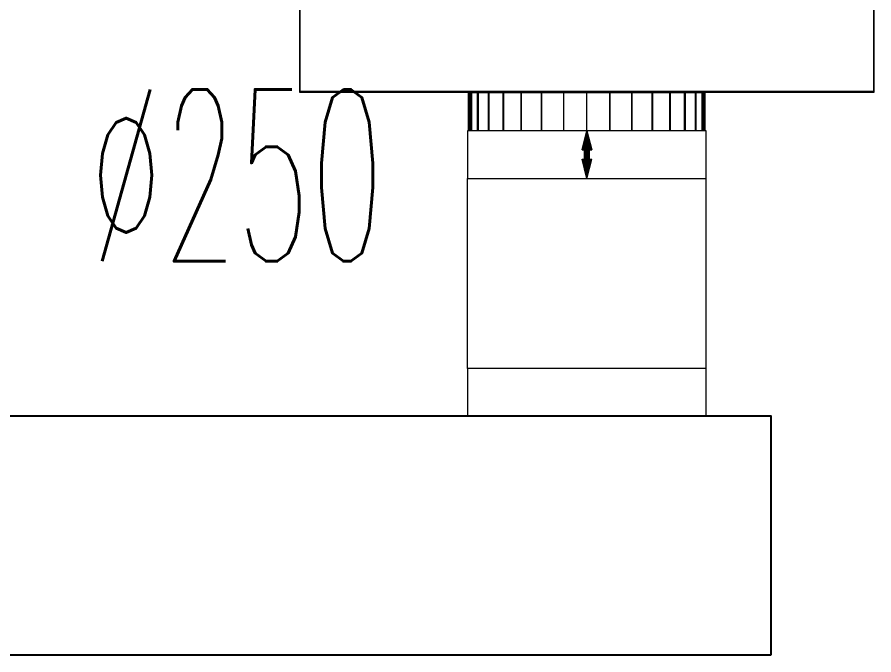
# Model space of a CAD drawing. Header units: inches. Extents: x -172 to 5713, y -54 to 3470.
# Drawn here: x 5563 to 5652.7, y 149.8 to 216.6 of the extents above; entities that cross this region are included whole.
import ezdxf
from ezdxf.enums import TextEntityAlignment as Align

# ---------------------------------------------------------------- set-up
doc = ezdxf.new("R2010")
doc.units = ezdxf.units.IN
doc.header["$MEASUREMENT"] = 0
for name, color, linetype, lineweight in [('MTY-EMIS-KANALI', 150, 'Continuous', 0), ('MTY-UFLEME-KANALI-Flex', 21, 'ZIGZAG', 0), ('VDI3805_Objects', 7, 'Continuous', 0)]:
    doc.layers.add(name, color=color, linetype=linetype, lineweight=lineweight)
doc.layers.add('MTY-UFLEME-KANALI', color=20, linetype='Continuous')
doc.styles.add('CAP', font='simplxtw.shx', dxfattribs={"width": 0.65})
doc.linetypes.add('ZIGZAG', pattern='A,0.0001,-0.2,[131,ltypeshp.shx,S=0.2,R=0,X=-0.2,Y=0],-0.4,[131,ltypeshp.shx,S=0.2,R=180.00002,X=0.2,Y=0],-0.2', length=0.8001)

# ---------------------------------------------------------------- blocks, each defined once
blk = doc.blocks.new('70205_970_03')
at = {"layer": 'VDI3805_Objects', "color": 253}
for p, q in [((-0.3005, -0.3005), (-0.3005, 0.3005)), ((0.3005, 0.3005), (-0.3005, 0.3005)), ((-0.2995, -0.2995), (-0.2995, 0.2995)), ((-0.2995, 0.2995), (0.2995, 0.2995)), ((0.2995, 0.2995), (0.2995, -0.2995)), ((0.3005, -0.3005), (0.3005, 0.3005)), ((0.3005, 0.3005), (0.31561, 0.3005)), ((0.4355, 0.3005), (0.3005, 0.3005)), ((0.31561, -0.3005), (0.31561, 0.3005)), ((0.31561, 0.3005), (0.4355, 0.3005)), ((0.4345, -0.3005), (0.4345, 0.3005)), ((0.4345, 0.3005), (0.4355, 0.3005)), ((0.4355, -0.3005), (0.4355, 0.3005)), ((0.4355, -0.3005), (0.4355, 0.3005)), ((-0.269, 0.295), (-0.295, 0.295)), ((-0.295, 0.295), (-0.295, 0.265)), ((-0.295, 0.295), (-0.265, 0.295)), ((-0.269, 0.295), (-0.269, 0.265)), ((-0.265, 0.295), (-0.265, 0.265)), ((0.265, 0.265), (0.265, 0.295)), ((0.265, 0.295), (0.295, 0.295)), ((0.295, 0.295), (0.269, 0.295)), ((0.269, 0.265), (0.269, 0.295)), ((0.295, 0.265), (0.295, 0.295)), ((-0.285, 0.28), (-0.2849, 0.28097)), ((-0.2849, 0.27903), (-0.285, 0.28)), ((-0.2849, 0.28097), (-0.28462, 0.28191)), ((-0.28462, 0.27809), (-0.2849, 0.27903)), ((-0.28462, 0.28191), (-0.28416, 0.28278)), ((-0.28416, 0.28278), (-0.28354, 0.28354)), ((-0.28354, 0.28354), (-0.28278, 0.28416)), ((-0.28278, 0.28416), (-0.28191, 0.28462)), ((-0.28191, 0.28462), (-0.28097, 0.2849)), ((-0.28097, 0.2849), (-0.28, 0.285)), ((-0.28, 0.285), (-0.27903, 0.2849)), ((-0.27903, 0.2849), (-0.27809, 0.28462)), ((-0.27809, 0.28462), (-0.27722, 0.28416)), ((-0.27722, 0.28416), (-0.27646, 0.28354)), ((-0.27646, 0.28354), (-0.27584, 0.28278)), ((-0.27584, 0.28278), (-0.27538, 0.28191)), ((-0.27538, 0.28191), (-0.2751, 0.28097)), ((-0.2751, 0.27903), (-0.27538, 0.27809)), ((-0.2751, 0.28097), (-0.275, 0.28)), ((-0.275, 0.28), (-0.2751, 0.27903)), ((0.275, 0.28), (0.2751, 0.28097)), ((0.2751, 0.27903), (0.275, 0.28)), ((0.2751, 0.28097), (0.27538, 0.28191)), ((0.27538, 0.27809), (0.2751, 0.27903)), ((0.27538, 0.28191), (0.27584, 0.28278)), ((0.27584, 0.28278), (0.27646, 0.28354)), ((0.27646, 0.28354), (0.27722, 0.28416)), ((0.27722, 0.28416), (0.27809, 0.28462)), ((0.27809, 0.28462), (0.27903, 0.2849)), ((0.27903, 0.2849), (0.28, 0.285)), ((0.28, 0.285), (0.28097, 0.2849)), ((0.28097, 0.2849), (0.28191, 0.28462)), ((0.28191, 0.28462), (0.28278, 0.28416)), ((0.28278, 0.28416), (0.28354, 0.28354)), ((0.28354, 0.28354), (0.28416, 0.28278)), ((0.28416, 0.28278), (0.28462, 0.28191)), ((0.28462, 0.28191), (0.2849, 0.28097)), ((0.2849, 0.27903), (0.28462, 0.27809)), ((0.2849, 0.28097), (0.285, 0.28)), ((0.285, 0.28), (0.2849, 0.27903)), ((-0.28416, 0.27722), (-0.28462, 0.27809)), ((-0.28354, 0.27646), (-0.28416, 0.27722)), ((-0.28278, 0.27584), (-0.28354, 0.27646)), ((-0.28191, 0.27538), (-0.28278, 0.27584)), ((-0.28097, 0.2751), (-0.28191, 0.27538)), ((-0.28, 0.275), (-0.28097, 0.2751)), ((-0.27903, 0.2751), (-0.28, 0.275)), ((-0.27809, 0.27538), (-0.27903, 0.2751)), ((-0.27722, 0.27584), (-0.27809, 0.27538)), ((-0.27646, 0.27646), (-0.27722, 0.27584)), ((-0.27584, 0.27722), (-0.27646, 0.27646)), ((-0.27538, 0.27809), (-0.27584, 0.27722)), ((0.27584, 0.27722), (0.27538, 0.27809)), ((0.27646, 0.27646), (0.27584, 0.27722)), ((0.27722, 0.27584), (0.27646, 0.27646)), ((0.27809, 0.27538), (0.27722, 0.27584)), ((0.27903, 0.2751), (0.27809, 0.27538)), ((0.28, 0.275), (0.27903, 0.2751)), ((0.28097, 0.2751), (0.28, 0.275)), ((0.28191, 0.27538), (0.28097, 0.2751)), ((0.28278, 0.27584), (0.28191, 0.27538)), ((0.28354, 0.27646), (0.28278, 0.27584)), ((0.28416, 0.27722), (0.28354, 0.27646)), ((0.28462, 0.27809), (0.28416, 0.27722)), ((-0.295, 0.265), (-0.269, 0.265)), ((-0.265, 0.265), (-0.295, 0.265)), ((0.295, 0.265), (0.265, 0.265)), ((0.269, 0.265), (0.295, 0.265)), ((0.4355, 0.12162), (0.4355, 0.124)), ((0.4755, 0.124), (0.4355, 0.124)), ((0.4755, 0.123), (0.4355, 0.123)), ((0.4355, 0.123), (0.4355, 0.12064)), ((0.4355, 0.11456), (0.4355, 0.12162)), ((0.4755, 0.12162), (0.4355, 0.12162)), ((0.4755, 0.12064), (0.4355, 0.12064)), ((0.4355, 0.12064), (0.4355, 0.11364)), ((0.4755, 0.12162), (0.4755, 0.124)), ((0.4755, 0.12064), (0.4755, 0.123)), ((0.4755, 0.11456), (0.4755, 0.12162)), ((0.4755, 0.11364), (0.4755, 0.12064)), ((0.4355, 0.1031), (0.4355, 0.11456)), ((0.4755, 0.11456), (0.4355, 0.11456)), ((0.4755, 0.11364), (0.4355, 0.11364)), ((0.4355, 0.11364), (0.4355, 0.10227)), ((0.4755, 0.1031), (0.4755, 0.11456)), ((0.4755, 0.10227), (0.4755, 0.11364)), ((0.4355, 0.08768), (0.4355, 0.1031)), ((0.4755, 0.1031), (0.4355, 0.1031)), ((0.4755, 0.10227), (0.4355, 0.10227)), ((0.4355, 0.10227), (0.4355, 0.08697)), ((0.4755, 0.08768), (0.4755, 0.1031)), ((0.4755, 0.08697), (0.4755, 0.10227)), ((0.4355, 0.06889), (0.4355, 0.08768)), ((0.4755, 0.08768), (0.4355, 0.08768)), ((0.4755, 0.08697), (0.4355, 0.08697)), ((0.4355, 0.08697), (0.4355, 0.06834)), ((0.4755, 0.06889), (0.4755, 0.08768)), ((0.4755, 0.06834), (0.4755, 0.08697)), ((0.4355, 0.04745), (0.4355, 0.06889)), ((0.4755, 0.06889), (0.4355, 0.06889)), ((0.4755, 0.06834), (0.4355, 0.06834)), ((0.4355, 0.06834), (0.4355, 0.04707)), ((0.4755, 0.04745), (0.4755, 0.06889)), ((0.4755, 0.04707), (0.4755, 0.06834)), ((0.4355, 0.02419), (0.4355, 0.04745)), ((0.4755, 0.04745), (0.4355, 0.04745)), ((0.4755, 0.04707), (0.4355, 0.04707)), ((0.4355, 0.04707), (0.4355, 0.024)), ((0.4755, 0.02419), (0.4755, 0.04745)), ((0.4755, 0.024), (0.4755, 0.04707)), ((0.4355, 0), (0.4355, 0.02419)), ((0.4755, 0.02419), (0.4355, 0.02419)), ((0.4755, 0.024), (0.4355, 0.024)), ((0.4355, 0.024), (0.4355, 0)), ((0.4755, 0), (0.4755, 0.02419)), ((0.4755, 0), (0.4755, 0.024)), ((0.4355, -0.02419), (0.4355, 0)), ((0.4755, 0), (0.4355, 0)), ((0.4355, 0), (0.4355, -0.024)), ((0.4755, -0.02419), (0.4755, 0)), ((0.4755, -0.024), (0.4755, 0)), ((0.4755, -0.024), (0.4355, -0.024)), ((0.4355, -0.024), (0.4355, -0.04707)), ((0.4355, -0.04745), (0.4355, -0.02419)), ((0.4755, -0.02419), (0.4355, -0.02419)), ((0.4755, -0.04707), (0.4755, -0.024)), ((0.4755, -0.04745), (0.4755, -0.02419)), ((0.4755, -0.04707), (0.4355, -0.04707)), ((0.4355, -0.04707), (0.4355, -0.06834)), ((0.4355, -0.06889), (0.4355, -0.04745)), ((0.4755, -0.04745), (0.4355, -0.04745)), ((0.4755, -0.06834), (0.4755, -0.04707)), ((0.4755, -0.06889), (0.4755, -0.04745)), ((0.4755, -0.06834), (0.4355, -0.06834)), ((0.4355, -0.06834), (0.4355, -0.08697)), ((0.4355, -0.08768), (0.4355, -0.06889)), ((0.4755, -0.06889), (0.4355, -0.06889)), ((0.4755, -0.08697), (0.4755, -0.06834)), ((0.4755, -0.08768), (0.4755, -0.06889)), ((0.4755, -0.08697), (0.4355, -0.08697)), ((0.4355, -0.08697), (0.4355, -0.10227)), ((0.4355, -0.1031), (0.4355, -0.08768)), ((0.4755, -0.08768), (0.4355, -0.08768)), ((0.4755, -0.10227), (0.4755, -0.08697)), ((0.4755, -0.1031), (0.4755, -0.08768)), ((0.4755, -0.10227), (0.4355, -0.10227)), ((0.4355, -0.10227), (0.4355, -0.11364)), ((0.4355, -0.11456), (0.4355, -0.1031)), ((0.4755, -0.1031), (0.4355, -0.1031)), ((0.4755, -0.11364), (0.4755, -0.10227)), ((0.4755, -0.11456), (0.4755, -0.1031)), ((0.4755, -0.11364), (0.4355, -0.11364)), ((0.4355, -0.11364), (0.4355, -0.12064)), ((0.4355, -0.12162), (0.4355, -0.11456)), ((0.4755, -0.11456), (0.4355, -0.11456)), ((0.4755, -0.12064), (0.4755, -0.11364)), ((0.4755, -0.12162), (0.4755, -0.11456)), ((0.4755, -0.12064), (0.4355, -0.12064)), ((0.4355, -0.12064), (0.4355, -0.123)), ((0.4355, -0.12162), (0.4355, -0.124)), ((0.4755, -0.12162), (0.4355, -0.12162)), ((0.4755, -0.123), (0.4355, -0.123)), ((0.4755, -0.124), (0.4355, -0.124)), ((0.4755, -0.123), (0.4755, -0.12064)), ((0.4755, -0.124), (0.4755, -0.12162)), ((-0.269, -0.265), (-0.295, -0.265)), ((-0.295, -0.265), (-0.295, -0.295)), ((-0.295, -0.265), (-0.265, -0.265)), ((-0.269, -0.265), (-0.269, -0.295)), ((-0.265, -0.265), (-0.265, -0.295)), ((0.265, -0.295), (0.265, -0.265)), ((0.265, -0.265), (0.295, -0.265)), ((0.295, -0.265), (0.269, -0.265)), ((0.269, -0.295), (0.269, -0.265)), ((0.295, -0.295), (0.295, -0.265)), ((-0.2849, -0.27903), (-0.28462, -0.27809)), ((-0.28462, -0.27809), (-0.28416, -0.27722)), ((-0.28416, -0.27722), (-0.28354, -0.27646)), ((-0.28354, -0.27646), (-0.28278, -0.27584)), ((-0.28278, -0.27584), (-0.28191, -0.27538)), ((-0.28191, -0.27538), (-0.28097, -0.2751)), ((-0.28097, -0.2751), (-0.28, -0.275)), ((-0.28, -0.275), (-0.27903, -0.2751)), ((-0.27903, -0.2751), (-0.27809, -0.27538)), ((-0.27809, -0.27538), (-0.27722, -0.27584)), ((-0.27722, -0.27584), (-0.27646, -0.27646)), ((-0.27646, -0.27646), (-0.27584, -0.27722)), ((-0.27584, -0.27722), (-0.27538, -0.27809)), ((-0.27538, -0.27809), (-0.2751, -0.27903)), ((0.2751, -0.27903), (0.27538, -0.27809)), ((0.27538, -0.27809), (0.27584, -0.27722)), ((0.27584, -0.27722), (0.27646, -0.27646)), ((0.27646, -0.27646), (0.27722, -0.27584)), ((0.27722, -0.27584), (0.27809, -0.27538)), ((0.27809, -0.27538), (0.27903, -0.2751)), ((0.27903, -0.2751), (0.28, -0.275)), ((0.28, -0.275), (0.28097, -0.2751)), ((0.28097, -0.2751), (0.28191, -0.27538)), ((0.28191, -0.27538), (0.28278, -0.27584)), ((0.28278, -0.27584), (0.28354, -0.27646)), ((0.28354, -0.27646), (0.28416, -0.27722)), ((0.28416, -0.27722), (0.28462, -0.27809)), ((0.28462, -0.27809), (0.2849, -0.27903)), ((-0.285, -0.28), (-0.2849, -0.27903)), ((-0.2849, -0.28097), (-0.285, -0.28)), ((-0.28462, -0.28191), (-0.2849, -0.28097)), ((-0.28416, -0.28278), (-0.28462, -0.28191)), ((-0.28354, -0.28354), (-0.28416, -0.28278)), ((-0.28278, -0.28416), (-0.28354, -0.28354)), ((-0.28191, -0.28462), (-0.28278, -0.28416)), ((-0.28097, -0.2849), (-0.28191, -0.28462)), ((-0.28, -0.285), (-0.28097, -0.2849)), ((-0.27903, -0.2849), (-0.28, -0.285)), ((-0.27809, -0.28462), (-0.27903, -0.2849)), ((-0.27722, -0.28416), (-0.27809, -0.28462)), ((-0.27646, -0.28354), (-0.27722, -0.28416)), ((-0.27584, -0.28278), (-0.27646, -0.28354)), ((-0.27538, -0.28191), (-0.27584, -0.28278)), ((-0.2751, -0.28097), (-0.27538, -0.28191)), ((-0.2751, -0.27903), (-0.275, -0.28)), ((-0.275, -0.28), (-0.2751, -0.28097)), ((0.275, -0.28), (0.2751, -0.27903)), ((0.2751, -0.28097), (0.275, -0.28)), ((0.27538, -0.28191), (0.2751, -0.28097)), ((0.27584, -0.28278), (0.27538, -0.28191)), ((0.27646, -0.28354), (0.27584, -0.28278)), ((0.27722, -0.28416), (0.27646, -0.28354)), ((0.27809, -0.28462), (0.27722, -0.28416)), ((0.27903, -0.2849), (0.27809, -0.28462)), ((0.28, -0.285), (0.27903, -0.2849)), ((0.28097, -0.2849), (0.28, -0.285)), ((0.28191, -0.28462), (0.28097, -0.2849)), ((0.28278, -0.28416), (0.28191, -0.28462)), ((0.28354, -0.28354), (0.28278, -0.28416)), ((0.28416, -0.28278), (0.28354, -0.28354)), ((0.28462, -0.28191), (0.28416, -0.28278)), ((0.2849, -0.28097), (0.28462, -0.28191)), ((0.2849, -0.27903), (0.285, -0.28)), ((0.285, -0.28), (0.2849, -0.28097)), ((-0.295, -0.295), (-0.269, -0.295)), ((-0.265, -0.295), (-0.295, -0.295)), ((0.295, -0.295), (0.265, -0.295)), ((0.269, -0.295), (0.295, -0.295)), ((-0.3005, -0.3005), (0.3005, -0.3005)), ((0.2995, -0.2995), (-0.2995, -0.2995)), ((0.3005, -0.3005), (0.31561, -0.3005)), ((0.4355, -0.3005), (0.3005, -0.3005)), ((0.31561, -0.3005), (0.4355, -0.3005)), ((0.4355, -0.3005), (0.4345, -0.3005))]:
    blk.add_line(p, q, dxfattribs=at)
blk = doc.blocks.new('70205_970_01')
at = {"layer": 'VDI3805_Objects', "color": 3}
for p, q in [((0.4955, 0.005), (0.4755, 0)), ((0.4755, 0), (0.4955, 0.0049)), ((0.4755, 0), (0.4955, 0.00462)), ((0.4755, 0), (0.4955, 0.00416)), ((0.4755, 0), (0.4955, 0.00354)), ((0.4755, 0), (0.4955, 0.00278)), ((0.4755, 0), (0.4955, 0.00191)), ((0.4755, 0), (0.4955, 0.00098)), ((0.4755, 0), (0.4955, 0)), ((0.4755, 0), (0.4955, -0.00098)), ((0.4755, 0), (0.4955, -0.00191)), ((0.4755, 0), (0.4955, -0.00278)), ((0.4755, 0), (0.4955, -0.00354)), ((0.4755, 0), (0.4955, -0.00416)), ((0.4755, 0), (0.4955, -0.00462)), ((0.4755, 0), (0.4955, -0.0049)), ((0.4755, 0), (0.4955, -0.005)), ((0.4955, 0.005), (0.4955, 0.0049)), ((0.4955, 0.0049), (0.4955, 0.00462)), ((0.4955, 0.00462), (0.4955, 0.00416)), ((0.4955, 0.00416), (0.4955, 0.00354)), ((0.4955, 0.00354), (0.4955, 0.00278)), ((0.4955, 0.00278), (0.4955, 0.00191)), ((0.4955, 0.00245), (0.4955, 0.0025)), ((0.5055, 0.0025), (0.4955, 0.0025)), ((0.4955, 0.00245), (0.4955, 0.00231)), ((0.4955, 0.00245), (0.5055, 0.00245)), ((0.4955, 0.00231), (0.4955, 0.00208)), ((0.4955, 0.00231), (0.5055, 0.00231)), ((0.4955, 0.00208), (0.4955, 0.00177)), ((0.4955, 0.00208), (0.5055, 0.00208)), ((0.4955, 0.00191), (0.4955, 0.00098)), ((0.4955, 0.00177), (0.4955, 0.00139)), ((0.4955, 0.00177), (0.5055, 0.00177)), ((0.4955, 0.00139), (0.4955, 0.00096)), ((0.4955, 0.00139), (0.5055, 0.00139)), ((0.4955, 0.00098), (0.4955, 0)), ((0.4955, 0.00096), (0.4955, 0.00049)), ((0.4955, 0.00096), (0.5055, 0.00096)), ((0.4955, 0.00049), (0.4955, 0)), ((0.4955, 0.00049), (0.5055, 0.00049)), ((0.4955, 0), (0.4955, -0.00098)), ((0.4955, 0), (0.4955, -0.00049)), ((0.4955, 0), (0.5055, 0)), ((0.5055, 0.0049), (0.5055, 0.005)), ((0.5255, 0), (0.5055, 0.005)), ((0.5055, 0.0049), (0.5055, 0.00462)), ((0.5255, 0), (0.5055, 0.0049)), ((0.5055, 0.00462), (0.5055, 0.00416)), ((0.5255, 0), (0.5055, 0.00462)), ((0.5055, 0.00416), (0.5055, 0.00354)), ((0.5255, 0), (0.5055, 0.00416)), ((0.5055, 0.00354), (0.5055, 0.00278)), ((0.5255, 0), (0.5055, 0.00354)), ((0.5055, 0.00278), (0.5055, 0.00191)), ((0.5255, 0), (0.5055, 0.00278)), ((0.5055, 0.0025), (0.5055, 0.00245)), ((0.5055, 0.00245), (0.5055, 0.00231)), ((0.5055, 0.00231), (0.5055, 0.00208)), ((0.5055, 0.00208), (0.5055, 0.00177)), ((0.5055, 0.00191), (0.5055, 0.00098)), ((0.5255, 0), (0.5055, 0.00191)), ((0.5055, 0.00177), (0.5055, 0.00139)), ((0.5055, 0.00139), (0.5055, 0.00096)), ((0.5055, 0.00098), (0.5055, 0)), ((0.5255, 0), (0.5055, 0.00098)), ((0.5055, 0.00096), (0.5055, 0.00049)), ((0.5055, 0.00049), (0.5055, 0)), ((0.5055, 0), (0.5055, -0.00049)), ((0.5055, 0), (0.5055, -0.00098)), ((0.5255, 0), (0.5055, 0)), ((0.5255, 0), (0.5055, -0.00098)), ((0.5255, 0), (0.5055, -0.00191)), ((0.5255, 0), (0.5055, -0.00278)), ((0.5255, 0), (0.5055, -0.00354)), ((0.5255, 0), (0.5055, -0.00416)), ((0.5255, 0), (0.5055, -0.00462)), ((0.5255, 0), (0.5055, -0.0049)), ((0.5255, 0), (0.5055, -0.005)), ((0.4955, -0.00049), (0.4955, -0.00096)), ((0.4955, -0.00049), (0.5055, -0.00049)), ((0.4955, -0.00096), (0.4955, -0.00139)), ((0.4955, -0.00096), (0.5055, -0.00096)), ((0.4955, -0.00098), (0.4955, -0.00191)), ((0.4955, -0.00139), (0.4955, -0.00177)), ((0.4955, -0.00139), (0.5055, -0.00139)), ((0.4955, -0.00177), (0.4955, -0.00208)), ((0.4955, -0.00177), (0.5055, -0.00177)), ((0.4955, -0.00191), (0.4955, -0.00278)), ((0.4955, -0.00208), (0.4955, -0.00231)), ((0.4955, -0.00208), (0.5055, -0.00208)), ((0.4955, -0.00231), (0.4955, -0.00245)), ((0.4955, -0.00231), (0.5055, -0.00231)), ((0.4955, -0.00245), (0.4955, -0.0025)), ((0.4955, -0.00245), (0.5055, -0.00245)), ((0.4955, -0.0025), (0.5055, -0.0025)), ((0.4955, -0.00278), (0.4955, -0.00354)), ((0.4955, -0.00354), (0.4955, -0.00416)), ((0.4955, -0.00416), (0.4955, -0.00462)), ((0.4955, -0.00462), (0.4955, -0.0049)), ((0.4955, -0.0049), (0.4955, -0.005)), ((0.5055, -0.00049), (0.5055, -0.00096)), ((0.5055, -0.00096), (0.5055, -0.00139)), ((0.5055, -0.00098), (0.5055, -0.00191)), ((0.5055, -0.00139), (0.5055, -0.00177)), ((0.5055, -0.00177), (0.5055, -0.00208)), ((0.5055, -0.00191), (0.5055, -0.00278)), ((0.5055, -0.00208), (0.5055, -0.00231)), ((0.5055, -0.00231), (0.5055, -0.00245)), ((0.5055, -0.00245), (0.5055, -0.0025)), ((0.5055, -0.00278), (0.5055, -0.00354)), ((0.5055, -0.00354), (0.5055, -0.00416)), ((0.5055, -0.00416), (0.5055, -0.00462)), ((0.5055, -0.00462), (0.5055, -0.0049)), ((0.5055, -0.0049), (0.5055, -0.005))]:
    blk.add_line(p, q, dxfattribs=at)
blk = doc.blocks.new('A$C00D65541')
at = {"layer": 'VDI3805_Objects', "xscale": 100, "yscale": 100, "zscale": 100}
for name in ['70205_970_03', '70205_970_01']:
    blk.add_blockref(name, (-50.351, -0.25), dxfattribs=at)
blk = doc.blocks.new('*U64')
at = {"layer": 'MTY-UFLEME-KANALI-Flex', "ltscale": 0.5}
for p, q in [((-12.5, 2.641), (-12.5, 22.55)), ((12.5, 2.641), (12.5, 22.55))]:
    blk.add_line(p, q, dxfattribs=at)
at = {"layer": 'MTY-UFLEME-KANALI-Flex', "linetype": 'ByBlock', "ltscale": 0.5}
for points in [[(12.5, 27.55), (-12.5, 27.55), (-12.5, 22.55), (12.5, 22.55)], [(12.5, 2.641), (-12.5, 2.641), (-12.5, -2.359), (12.5, -2.359)]]:
    blk.add_lwpolyline(points, close=True, dxfattribs=at)
at = {"layer": 'MTY-UFLEME-KANALI-Flex', "color": 7, "ltscale": 0.5, "style": 'CAP', "width": 0.5}
blk.add_attdef('X', text='', height=18, dxfattribs=at).set_placement((-36.676, 13.876), align=Align.CENTER)

msp = doc.modelspace()

# ---------------------------------------------------------------- linework, layer by layer
at = {"layer": 'MTY-UFLEME-KANALI'}
msp.add_lwpolyline([(5641.992, 149.756), (5641.992, 174.756), (5555.13, 174.756), (5555.13, 149.756)], close=True, dxfattribs=at)

# ---------------------------------------------------------------- block references
msp.add_blockref('*U64', (5622.685, 177.115)).add_auto_attribs({'X': '%%C250'})
at = {"layer": 'MTY-EMIS-KANALI', "xscale": -1, "rotation": 90}
msp.add_blockref('A$C00D65541', (5622.435, 201.864), dxfattribs=at)

doc.saveas('drawing.dxf')
